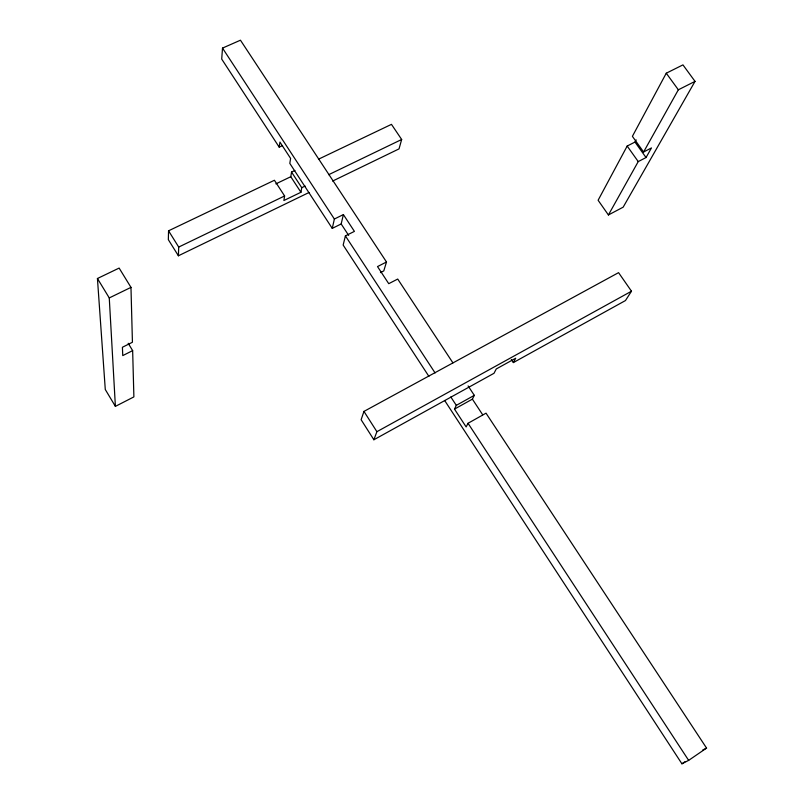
<?xml version="1.0" encoding="UTF-8"?>
<svg xmlns="http://www.w3.org/2000/svg" width="804" height="804" viewBox="0 0 804 804"><rect width="100%" height="100%" fill="white"/><g stroke="black" fill="none" stroke-linecap="round" stroke-linejoin="round"><path stroke-width="1.21" d="M294.927 170.458L291.55 172.066L301.751 187.694L300.937 192.277L283.882 200.518L284.606 195.965L274.415 180.257L168.549 230.808L168.348 239.692L178.398 255.783L308.977 192.518M178.398 255.783L178.709 247.059L168.549 230.808M380.453 272.606L383.779 270.898L386.503 261.993L240.456 40.2L222.507 48.099L221.713 59.094L279.209 147.152L282.546 145.584M279.209 147.152L279.943 142.097L290.606 158.408L289.812 163.383L332.263 228.386L341.177 223.964L343.388 214.578L334.374 219.03L332.263 228.386M300.937 192.277L290.797 176.719L291.55 172.066M343.388 214.578L354.413 231.381L345.398 235.884L343.157 245.069L428.874 376.332M318.495 159.202L391.468 124.359L401.668 139.484L399.035 148.881L332.625 181.061M513.344 362.584L625.462 300.555L631.492 291.219L618.567 272.646L363.961 411.407L361.117 419.718L373.88 439.758L494.008 373.287L496.259 368.966L515.706 358.222L513.344 362.584L511.324 359.569M373.88 439.758L376.905 431.688L631.492 291.219M444.652 400.482L681.923 763.8L688.646 760.373L706.565 748.092L486.038 413.166L468.039 423.286L466.149 426.934L454.491 409.105L456.31 405.357L474.31 395.347L468.099 385.92M454.491 409.105L472.39 399.136L474.31 395.347M636.165 139.886L634.989 142.057L627.18 146.057L598.106 200.256L608.417 214.959L623.16 207.171L695.028 81.375L682.948 64.883L666.265 73.204L632.396 136.338L643.592 152.006L651.471 147.936L646.044 157.544L638.235 161.584L608.417 214.959M643.592 152.006L678.345 89.797L695.028 81.375M681.923 763.8L684.877 761.78M702.606 750.122L706.565 748.092M132.65 350.624L122.751 355.599L122.409 347.268L132.429 342.253L130.972 287.37L119.133 268.074L97.435 278.506L105.284 389.508L115.394 406.372L133.886 396.895L132.65 350.624L128.188 343.278M386.503 261.993L377.518 266.586L388.744 283.681L397.719 279.048L452.913 362.865M115.394 406.372L109.264 297.932L130.972 287.37M178.709 247.059L284.606 195.965M301.751 187.694L305.118 186.066M328.695 174.689L401.668 139.484M275.883 183.865L290.797 176.719M666.265 73.204L678.345 89.797M634.989 142.057L646.044 157.544M627.18 146.057L638.235 161.584M472.39 399.136L482.671 414.774M341.177 223.964L348.675 235.401M222.507 48.099L334.374 219.03M345.398 235.884L435.085 372.925M450.833 396.995L456.31 405.357M468.039 423.286L688.646 760.373M363.961 411.407L376.905 431.688M97.435 278.506L109.264 297.932"/></g></svg>
